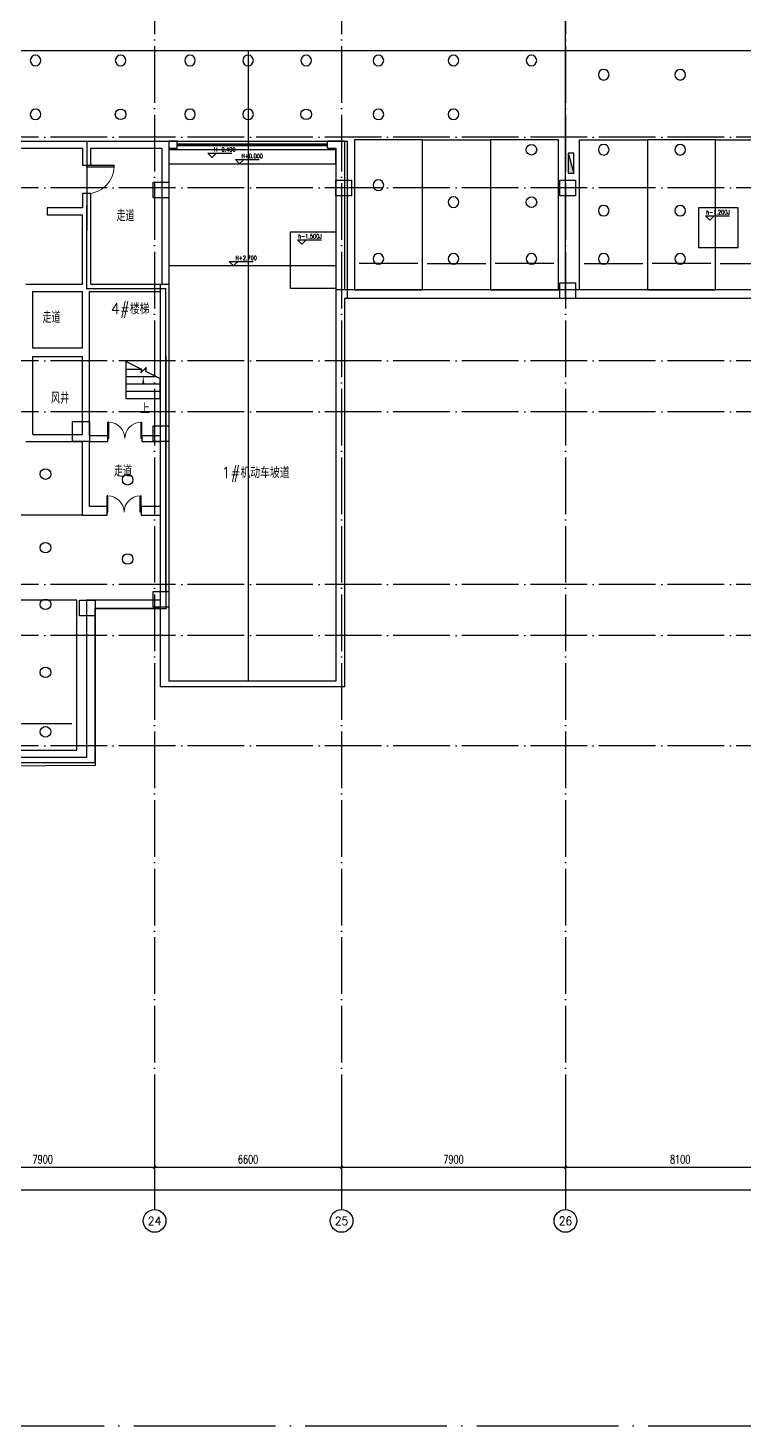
# Model space of a CAD drawing. Extents: x -23309 to 303886, y -33091 to 154511.
# Drawn here: x 158531 to 183803, y -24011 to 25350 of the extents above; entities that cross this region are included whole.
import ezdxf
from ezdxf.enums import TextEntityAlignment as Align

# ---------------------------------------------------------------- set-up
doc = ezdxf.new("R2010")
doc.units = 0
doc.header["$LTSCALE"] = 1000
doc.header["$MEASUREMENT"] = 0
for name, pattern in [('CONTINOUS', [0]), ('DASH', [0.35, 0.25, -0.1]), ('DOTE', [2.42, 2, -0.2, 0.02, -0.2])]:
    doc.linetypes.add(name, pattern=pattern)
for name, color, linetype in [('AXIS', 3, 'Continuous'), ('AXIS_TEXT', 7, 'Continuous'), ('COLUMN', 9, 'Continuous'), ('DIM_ELEV', 3, 'Continuous'), ('DIM_SYMB', 3, 'Continuous'), ('DOTE', 1, 'Continuous'), ('EQUIP_喷淋', 7, 'Continuous'), ('EQUIP_消火栓', 1, 'Continuous'), ('PUB_TEXT', 210, 'Continuous'), ('STAIR', 51, 'Continuous'), ('WALL', 9, 'Continuous'), ('WINDOW', 4, 'Continuous'), ('下喷', 7, 'Continuous'), ('挡土墙', 4, 'Continuous'), ('排水沟', 170, 'Continuous'), ('普通机动车位', 135, 'Continuous'), ('机动车位车档', 201, 'Continuous'), ('机动车坡道线', 40, 'Continuous'), ('用地红线', 1, 'Continuous'), ('车行线', 2, 'Continuous'), ('防火分区', 7, 'Continuous'), ('防火卷帘', 1, 'Continuous'), ('集水坑', 42, 'CONTINOUS')]:
    doc.layers.add(name, color=color, linetype=linetype)
doc.styles.add('_TCH_AXIS', font='COMPLEX', dxfattribs={"bigfont": 'GBCBIG'})
doc.styles.add('_TCH_DIM', font='SIMPLEX', dxfattribs={"bigfont": 'GBCBIG'})
doc.styles.add('_TCH_DIM_T3', font='SIMPLEX', dxfattribs={"width": 0.705882, "bigfont": 'GBCBIG'})
doc.styles.add('_TCH_WINDOW', font='SIMPLEX', dxfattribs={"height": 3.5, "bigfont": 'GBCBIG'})
doc.styles.add('COMPLEX', font='COMPLEX')
doc.styles.add('HNSJY', font='simplex.shx', dxfattribs={"width": 0.8, "bigfont": 'gbcbig.shx'})
doc.dimstyles.new('_TCH_ARCH&&100', dxfattribs={"dimtxt": 297.5, "dimasz": 100, "dimexe": 250, "dimexo": 300, "dimgap": 126.25, "dimtad": 1, "dimdec": 0, "dimzin": 0, "dimdsep": 46, "dimtxsty": '_TCH_DIM_T3', "dimblk": 'ARCHTICK', "dimcen": 0.09, "dimclrt": 7, "dimazin": 2, "dimtfac": 1, "dimtdec": 0, "dimtix": 1, "dimtmove": 2, "dimatfit": 3, "dimldrblk": 'ARCHTICK', "dimfxl": 100, "dimtolj": 1, "dimtzin": 0, "dimarcsym": 0})

# ---------------------------------------------------------------- blocks, each defined once
blk = doc.blocks.new('_ArchTick')
at = {"color": 0, "linetype": 'ByBlock', "const_width": 0.4}
blk.add_lwpolyline([(-0.5, -0.5), (0.5, 0.5)], dxfattribs=at)
blk = doc.blocks.new('*D126')
at = {"layer": 'AXIS', "color": 0, "lineweight": -2, "transparency": 16777216}
for p, q in [((155100, -12669), (155100, -15119)), ((163000, -12669), (163000, -15119)), ((155100, -14869), (163000, -14869))]:
    blk.add_line(p, q, dxfattribs=at)
at = {"layer": 'Defpoints', "color": 0, "transparency": 16777216}
for p in [(155100, -12369), (163000, -12369), (163000, -14869)]:
    blk.add_point(p, dxfattribs=at)
at = {"layer": 'AXIS', "color": 0, "lineweight": -2, "transparency": 16777216, "xscale": 100, "yscale": 100, "zscale": 100, "rotation": 180}
blk.add_blockref('_ArchTick', (155100, -14869), dxfattribs=at)
at = {"layer": 'AXIS', "color": 0, "lineweight": -2, "transparency": 16777216, "xscale": 100, "yscale": 100, "zscale": 100}
blk.add_blockref('_ArchTick', (163000, -14869), dxfattribs=at)
at = {"layer": 'AXIS', "color": 7, "transparency": 16777216, "insert": (159050, -14594), "char_height": 297.5, "attachment_point": 5, "style": '_TCH_DIM_T3'}
blk.add_mtext('\\A1;7900', dxfattribs=at)
blk = doc.blocks.new('*D127')
at = {"layer": 'AXIS', "color": 0, "lineweight": -2, "transparency": 16777216}
for p, q in [((163000, -12669), (163000, -15119)), ((169600, -12669), (169600, -15119)), ((163000, -14869), (169600, -14869))]:
    blk.add_line(p, q, dxfattribs=at)
at = {"layer": 'Defpoints', "color": 0, "transparency": 16777216}
for p in [(163000, -12369), (169600, -12369), (169600, -14869)]:
    blk.add_point(p, dxfattribs=at)
at = {"layer": 'AXIS', "color": 0, "lineweight": -2, "transparency": 16777216, "xscale": 100, "yscale": 100, "zscale": 100, "rotation": 180}
blk.add_blockref('_ArchTick', (163000, -14869), dxfattribs=at)
at = {"layer": 'AXIS', "color": 0, "lineweight": -2, "transparency": 16777216, "xscale": 100, "yscale": 100, "zscale": 100}
blk.add_blockref('_ArchTick', (169600, -14869), dxfattribs=at)
at = {"layer": 'AXIS', "color": 7, "transparency": 16777216, "insert": (166300, -14594), "char_height": 297.5, "attachment_point": 5, "style": '_TCH_DIM_T3'}
blk.add_mtext('\\A1;6600', dxfattribs=at)
blk = doc.blocks.new('*D128')
at = {"layer": 'AXIS', "color": 0, "lineweight": -2, "transparency": 16777216}
for p, q in [((169600, -12669), (169600, -15119)), ((177500, -12669), (177500, -15119)), ((169600, -14869), (177500, -14869))]:
    blk.add_line(p, q, dxfattribs=at)
at = {"layer": 'Defpoints', "color": 0, "transparency": 16777216}
for p in [(169600, -12369), (177500, -12369), (177500, -14869)]:
    blk.add_point(p, dxfattribs=at)
at = {"layer": 'AXIS', "color": 0, "lineweight": -2, "transparency": 16777216, "xscale": 100, "yscale": 100, "zscale": 100, "rotation": 180}
blk.add_blockref('_ArchTick', (169600, -14869), dxfattribs=at)
at = {"layer": 'AXIS', "color": 0, "lineweight": -2, "transparency": 16777216, "xscale": 100, "yscale": 100, "zscale": 100}
blk.add_blockref('_ArchTick', (177500, -14869), dxfattribs=at)
at = {"layer": 'AXIS', "color": 7, "transparency": 16777216, "insert": (173550, -14594), "char_height": 297.5, "attachment_point": 5, "style": '_TCH_DIM_T3'}
blk.add_mtext('\\A1;7900', dxfattribs=at)
blk = doc.blocks.new('*D129')
at = {"layer": 'AXIS', "color": 0, "lineweight": -2, "transparency": 16777216}
for p, q in [((177500, -12669), (177500, -15119)), ((185600, -12669), (185600, -15119)), ((177500, -14869), (185600, -14869))]:
    blk.add_line(p, q, dxfattribs=at)
at = {"layer": 'Defpoints', "color": 0, "transparency": 16777216}
for p in [(177500, -12369), (185600, -12369), (185600, -14869)]:
    blk.add_point(p, dxfattribs=at)
at = {"layer": 'AXIS', "color": 0, "lineweight": -2, "transparency": 16777216, "xscale": 100, "yscale": 100, "zscale": 100, "rotation": 180}
blk.add_blockref('_ArchTick', (177500, -14869), dxfattribs=at)
at = {"layer": 'AXIS', "color": 0, "lineweight": -2, "transparency": 16777216, "xscale": 100, "yscale": 100, "zscale": 100}
blk.add_blockref('_ArchTick', (185600, -14869), dxfattribs=at)
at = {"layer": 'AXIS', "color": 7, "transparency": 16777216, "insert": (181550, -14594), "char_height": 297.5, "attachment_point": 5, "style": '_TCH_DIM_T3'}
blk.add_mtext('\\A1;8100', dxfattribs=at)
blk = doc.blocks.new('*D139')
at = {"layer": 'AXIS', "color": 0, "lineweight": -2, "transparency": 16777216}
for p, q in [((0, -12669), (0, -15919)), ((251000, -12669), (251000, -15919)), ((0, -15669), (251000, -15669))]:
    blk.add_line(p, q, dxfattribs=at)
at = {"layer": 'Defpoints', "color": 0, "transparency": 16777216}
for p in [(0, -12369), (251000, -12369), (251000, -15669)]:
    blk.add_point(p, dxfattribs=at)
at = {"layer": 'AXIS', "color": 0, "lineweight": -2, "transparency": 16777216, "xscale": 100, "yscale": 100, "zscale": 100, "rotation": 180}
blk.add_blockref('_ArchTick', (0, -15669), dxfattribs=at)
at = {"layer": 'AXIS', "color": 0, "lineweight": -2, "transparency": 16777216, "xscale": 100, "yscale": 100, "zscale": 100}
blk.add_blockref('_ArchTick', (251000, -15669), dxfattribs=at)
at = {"layer": 'AXIS', "color": 7, "transparency": 16777216, "insert": (125500, -15394), "char_height": 297.5, "attachment_point": 5, "style": '_TCH_DIM_T3'}
blk.add_mtext('\\A1;251000', dxfattribs=at)
blk = doc.blocks.new('_AXISO')
blk.add_circle((0, 0), 0.5)
at = {"layer": 'AXIS_TEXT', "style": 'COMPLEX', "width": 1.041667}
blk.add_attdef('A', text='', height=0.56, dxfattribs=at).set_placement((-0.25, -0.28), (0.25, -0.28), align=Align.FIT)
blk = doc.blocks.new('$DorLib2D$00000001')
for p, q in [((0.45, 0.975), (0.5, 0.975)), ((0.45, 0), (0.45, 0.975)), ((0.5, 0), (0.5, 0.975)), ((0.5, 0), (0.45, 0))]:
    blk.add_line(p, q)
at = {"lineweight": 13}
blk.add_arc((0.475, 0), 0.975, 91.4693, 180, dxfattribs=at)
blk = doc.blocks.new('$DorLib2D$00000002')
for p, q in [((-0.5, 0), (-0.5, 0.4875)), ((-0.475, 0.4875), (-0.5, 0.4875)), ((-0.475, 0), (-0.475, 0.4875)), ((0.475, 0), (0.475, 0.4875)), ((0.475, 0.4875), (0.5, 0.4875)), ((0.5, 0), (0.5, 0.4875)), ((-0.5, 0), (-0.475, 0)), ((0.5, 0), (0.475, 0))]:
    blk.add_line(p, q)
at = {"lineweight": 13}
for centre, start, end in [((-0.4875, 0), 0, 88.53072), ((0.4875, 0), 91.46928, 180)]:
    blk.add_arc(centre, 0.4875, start, end, dxfattribs=at)
blk = doc.blocks.new('ghdsfhhfhdhsd')
at = {"layer": 'STAIR'}
for p, q in [((27471586, -4973058), (27470259, -4973058)), ((27470259, -4973058), (27470530, -4973596)), ((27470546, -4973592), (27470546, -4973058)), ((27470806, -4974141), (27470806, -4973058)), ((27471066, -4974258), (27471066, -4973058)), ((27471326, -4974258), (27471326, -4973058)), ((27471586, -4974258), (27471586, -4973058)), ((27470663, -4973568), (27470479, -4973764)), ((27470530, -4973596), (27470663, -4973568)), ((27470479, -4973764), (27470602, -4973738)), ((27470546, -4973750), (27470546, -4973693)), ((27470602, -4973738), (27470865, -4974258)), ((27471586, -4974258), (27470865, -4974258))]:
    blk.add_line(p, q, dxfattribs=at)
blk = doc.blocks.new('VAEGFHGFD')
at = {"layer": '车行线'}
blk.add_line((337913, 117685), (384119, 117685), dxfattribs=at)
for points in [[(327469, 134080), (428268, 134080), (428268, 111819)], [(389968, 134080), (389968, 111819)]]:
    blk.add_lwpolyline(points, dxfattribs=at)
blk = doc.blocks.new('hdfjfkjlkjlgh')
at = {"layer": '普通机动车位'}
blk.add_lwpolyline([(22002093, -3456003), (22004493, -3456003), (22004493, -3461303), (22002093, -3461303)], close=True, dxfattribs=at)
at = {"layer": '机动车位车档'}
blk.add_line((22004326, -3456940), (22002260, -3456940), dxfattribs=at)
blk = doc.blocks.new('第三防火分区')
at = {"layer": '防火分区', "const_width": 50}
blk.add_lwpolyline([(32518072, -2944656), (32518072, -2961156), (32510372, -2961156), (32510372, -2955606), (32501189, -2955606), (32501172, -2960806), (32503966, -2960806), (32503970, -2972106), (32501472, -2972106), (32501472, -2977550), (32497676, -2977550)], dxfattribs=at)
blk = doc.blocks.new('第四防火分区')
at = {"layer": '防火分区', "color": 2, "ltscale": 5, "const_width": 50}
blk.add_lwpolyline([(32533796, -2961156), (32518072, -2961156), (32518072, -2944656), (32548740, -2944656)], dxfattribs=at)
blk = doc.blocks.new('$TwtSys$00000125')
blk.add_circle((0, 0, 0), 1)
blk = doc.blocks.new('$TwtSys$00000434')
for p, q in [((-0.5, 0.5), (-0.5, -0.5)), ((-0.5, -0.5), (0.5, 0.5)), ((0.5, 0.5), (-0.5, 0.5)), ((0.5, -0.5), (0.5, 0.5)), ((-0.5, -0.5), (0.5, -0.5))]:
    blk.add_line(p, q)
blk.add_solid([(0.5, -0.5), (0.5, 0.5), (-0.5, -0.5)])
blk = doc.blocks.new('$DorLib2D$00000213')
at = {"color": 0, "linetype": 'DASH', "const_width": 0.02}
blk.add_lwpolyline([(0.5, 0), (-0.5, 0)], dxfattribs=at)

msp = doc.modelspace()

# ---------------------------------------------------------------- linework, layer by layer
at = {"layer": 'AXIS'}
for p, q in [((163000, -12369.1), (163000, -16369.1)), ((169600, -12369.1), (169600, -16369.1)), ((177500, -12369.1), (177500, -16369.1))]:
    msp.add_line(p, q, dxfattribs=at)
at = {"layer": 'COLUMN', "color": 3, "ltscale": 5}
for points in [[(162950.5, 19900.2), (163500.5, 19900.2), (163500.5, 19350.2), (162950.5, 19350.2)], [(169400, 19975), (169950, 19975), (169950, 19425), (169400, 19425)], [(177300, 19975), (177850, 19975), (177850, 19425), (177300, 19425)], [(177300, 16349.8), (177850, 16349.8), (177850, 15799.8), (177300, 15799.8)], [(160700.5, 10750.2), (160100.5, 10750.2), (160100.5, 11450.2), (160700.5, 11450.2)], [(162950.5, 11300.2), (163500.5, 11300.2), (163500.5, 10750.2), (162950.5, 10750.2)], [(162950.5, 5450), (163500.5, 5450), (163500.5, 4900), (162950.5, 4900)], [(160350, 5150), (160900, 5150), (160900, 4600), (160350, 4600)]]:
    msp.add_lwpolyline(points, close=True, dxfattribs=at)
at = {"layer": 'DIM_ELEV'}
for p, q in [((165032.3, 20782), (164882.3, 20932)), ((164882.3, 20932), (165722.3, 20932)), ((165032.3, 20782), (165182.3, 20932)), ((165999.8, 20550.2), (165849.8, 20700.2)), ((165849.8, 20700.2), (166689.8, 20700.2)), ((165999.8, 20550.2), (166149.8, 20700.2)), ((182597.3, 18566.9), (182447.3, 18716.9)), ((182447.3, 18716.9), (183287.3, 18716.9)), ((182597.3, 18566.9), (182747.3, 18716.9)), ((168196.8, 17717.1), (168046.8, 17867.1)), ((168046.8, 17867.1), (168886.8, 17867.1)), ((168196.8, 17717.1), (168346.8, 17867.1)), ((165786.3, 16950.2), (165636.3, 17100.2)), ((165636.3, 17100.2), (166476.3, 17100.2)), ((165786.3, 16950.2), (165936.3, 17100.2))]:
    msp.add_line(p, q, dxfattribs=at)
at = {"layer": 'DIM_SYMB'}
msp.add_lwpolyline([(162600.5, 12189.1, 0, 0, 0), (162600.5, 13063.2, 0, 80, 0), (162600.5, 12763.2, 0, 0, 0)], format="xyseb", dxfattribs=at)
at = {"layer": 'DOTE', "linetype": 'DOTE'}
for p, q in [((163000, 136025.4), (163000, -12369.1)), ((169600, 136025.4), (169600, -12369.1)), ((177500, 136025.4), (177500, -12370)), ((267803.3, 21500), (-4883.6, 21500)), ((267803.3, 19700), (-4883.6, 19700)), ((267803.3, 13600), (-4883.6, 13600)), ((267803.3, 11800), (-4883.6, 11800)), ((267803.3, 5700), (-4883.6, 5700)), ((267803.3, 3900), (-4883.6, 3900)), ((267803.3, 0), (-4883.6, 0))]:
    msp.add_line(p, q, dxfattribs=at)
at = {"layer": 'WALL'}
for p, q in [((157000.2, 21350.2), (160550.5, 21350.2)), ((160550.5, 21350.2), (163500.5, 21350.2)), ((163500.3, 21350.2), (163500.5, 16300.2)), ((163800.2, 21350.2), (163500.3, 21350.2)), ((163500.5, 21350.2), (163500.5, 16300.2)), ((163800.2, 21100.2), (163800.2, 21350.2)), ((169700, 21350.2), (169100.2, 21350.2)), ((169100.2, 21100.2), (169100.2, 21350.2)), ((169700, 21350.2), (169700, 16099.8)), ((157100.2, 21100.2), (160450.5, 21100.2)), ((160450.5, 21100.2), (160450.5, 20502.1)), ((160750.5, 20502.1), (160750.5, 21100.2)), ((160750.5, 21100.2), (163250.5, 21100.2)), ((163250.5, 21100.2), (163250.5, 16300.2)), ((163500.5, 21100.2), (163800.2, 21100.2)), ((169100.2, 21100.2), (169400, 21100.2)), ((169400, 21100.2), (169400, 16099.8)), ((160450.5, 20502.1), (160750.5, 20502.1)), ((160750.5, 19502.1), (160450.5, 19502.1)), ((160450.5, 19502.1), (160450.5, 19002.1)), ((160750.5, 18852.1), (160750.5, 19502.1)), ((160450.5, 19002.1), (159209.2, 19002.1)), ((159209.2, 19002.1), (159209.2, 18752.1)), ((160750.5, 16300.2), (160750.5, 18852.1)), ((159209.2, 18752.1), (160450.5, 18752.1)), ((160450.5, 16300.2), (160450.5, 18752.1)), ((158450.4, 16300.2), (160450.5, 16300.2)), ((160750.5, 16300.2), (163200.5, 16300.2)), ((158700.4, 16050.2), (160450.5, 16050.2)), ((158700.4, 14050.2), (158700.4, 16050.2)), ((160450.5, 14050.2), (160450.5, 16050.2)), ((160700.5, 16050.2), (163200.5, 16050.2)), ((160700.5, 13884.4), (160700.5, 16050.2)), ((160450.5, 14050.2), (158700.4, 14050.2)), ((160700.5, 10950.2), (160700.5, 13884.4)), ((158700.4, 13750.2), (160450.5, 13750.2)), ((158700.4, 11000.2), (158700.4, 13750.2)), ((160450.5, 11000.2), (160450.5, 13750.2)), ((158700.4, 11000.2), (160450.5, 11000.2)), ((161350.5, 10950.2), (160700.5, 10950.2)), ((161350.5, 10750.2), (161350.5, 10950.2)), ((163200.5, 10950.2), (162550.5, 10950.2)), ((162550.5, 10950.2), (162550.5, 10750.2)), ((158450.4, 10750.2), (160450.5, 10750.2)), ((160450.5, 8150.3), (160450.5, 10750.2)), ((160700.5, 10750.2), (161350.5, 10750.2)), ((160700.5, 8450.3), (160700.5, 10750.2)), ((162550.5, 10750.2), (163200.5, 10750.2)), ((161322.5, 8450.3), (160700.5, 8450.3)), ((161322.5, 8150.3), (161322.5, 8450.3)), ((163200.5, 8450.3), (162522.5, 8450.3)), ((162522.5, 8450.3), (162522.5, 8150.3)), ((160450.5, 8150.3), (161322.5, 8150.3)), ((162522.5, 8150.3), (163200.5, 8150.3))]:
    msp.add_line(p, q, dxfattribs=at)
at = {"layer": '挡土墙'}
for p, q in [((163200.5, 16300.2), (163200.5, 2089)), ((163200.5, 16300.2), (163500.5, 16300.2)), ((163500.5, 16300.2), (163500.5, 2289)), ((193525, 16099.8), (169400, 16099.8)), ((169400, 16099.8), (169400, 2289)), ((193225, 15799.6), (169700, 15799.6)), ((169700, 15799.6), (169700, 2089)), ((163200.5, 5150), (160600, 5150)), ((160600, 5150), (160600, -411.1)), ((163200.5, 4850), (160900, 4850)), ((160900, 4850), (160900, -694)), ((169700, 2089), (163200.5, 2089)), ((169400, 2289), (163500.5, 2289)), ((160600, -411.1), (157200.4, -411.2)), ((160900, -694), (157204, -711.2))]:
    msp.add_line(p, q, dxfattribs=at)
at = {"layer": '排水沟'}
msp.add_lwpolyline([(163500.5, 20550.4), (169400, 20550.2), (169400, 21050.2), (163500.5, 21050.4)], close=True, dxfattribs=at)
at = {"layer": '机动车坡道线'}
msp.add_line((163500.5, 20550.2), (169400, 20550.2), dxfattribs=at)
msp.add_lwpolyline([(169400, 16950.2), (163500.5, 16950.2)], dxfattribs=at)
at = {"layer": '用地红线', "linetype": 'DOTE', "ltscale": 2.5}
msp.add_lwpolyline([(111284.2, 154511.4), (122259.3, 54391.7), (256468.7, 73223.2), (270117.4, -24011.1), (45671.3, -24011), (21595.5, 39449.2), (16162.1, 38615.9), (-17395.7, 139562.7)], close=True, dxfattribs=at)
at = {"layer": '集水坑'}
for points in [[(182200.5, 17599.8), (183600.5, 17599.8), (183600.5, 18999.8), (182200.5, 18999.8)], [(167800, 18150), (169400, 18150), (169400, 16150), (167800, 16150)]]:
    msp.add_lwpolyline(points, close=True, dxfattribs=at)

# ---------------------------------------------------------------- block references
at = {"layer": 'AXIS'}
ref = msp.add_blockref('_AXISO', (163000, -16769.1), dxfattribs=dict(at, xscale=800, yscale=800, zscale=800))
ref.add_attrib('A', '24', dxfattribs={"layer": 'AXIS_TEXT', "height": 288.12, "style": '_TCH_AXIS', "width": 0.972222}).set_placement((162759.9, -16913.2), (163240.1, -16913.2), align=Align.FIT)
ref = msp.add_blockref('_AXISO', (169600, -16769.1), dxfattribs=dict(at, xscale=800, yscale=800, zscale=800))
ref.add_attrib('A', '25', dxfattribs={"layer": 'AXIS_TEXT', "height": 294.28, "style": '_TCH_AXIS'}).set_placement((169361.8, -16916.2), (169838.2, -16916.2), align=Align.FIT)
ref = msp.add_blockref('_AXISO', (177500, -16769.1), dxfattribs=dict(at, xscale=800, yscale=800, zscale=800))
ref.add_attrib('A', '26', dxfattribs={"layer": 'AXIS_TEXT', "height": 300.65, "style": '_TCH_AXIS', "width": 0.970588}).set_placement((177263.8, -16919.4), (177736.2, -16919.4), align=Align.FIT)
at = {"layer": 'EQUIP_喷淋', "xscale": -187.5, "yscale": 187.5, "zscale": 187.5}
for p, rotation in [((158799.5, 24199.8), 179.9999999998358), ((161799.9, 24199.8), 179.9999999228433), ((164249.5, 24199.8), 179.9999999998358), ((166299.7, 24199.8), 179.9999999998358), ((168350, 24199.8), 179.9999999998358), ((170899.7, 24199.8), 179.9999999998358), ((173549.9, 24199.8), 179.9999999998358), ((176300.2, 24199.8), 179.9999999998358), ((178850.2, 23699.8), 179.9999999998358), ((181549.4, 23699.8), 179.9999999998358), ((158799.5, 22299.9), 179.9999999998358), ((166299.7, 22299.9), 179.9999999998358), ((173549.9, 22299.9), 179.9999999998358), ((181549.4, 21049.9), 179.9999999998358), ((173549.9, 19199.9), 179.9999999998358), ((181549.4, 18899.9), 179.9999999998358), ((170899.7, 17199.8), 179.9999999998358), ((173549.9, 17199.8), 179.9999999998358), ((176300.2, 17199.8), 179.9999999998358), ((178850.2, 17199.8), 179.9999999998358), ((181549.4, 17199.8), 179.9999999998358)]:
    msp.add_blockref('$TwtSys$00000125', p, dxfattribs=dict(at, rotation=rotation))
at = {"layer": 'EQUIP_喷淋', "xscale": 187.5, "yscale": 187.5, "zscale": 187.5}
for p in [(159150.5, 9600.2), (162050.5, 9400.2), (159150.5, 7000.2), (162050.5, 6600.2), (159150.5, 5000.2), (159150.5, 2599.8), (159150.5, 499.8)]:
    msp.add_blockref('$TwtSys$00000125', p, dxfattribs=at)
at = {"layer": 'EQUIP_消火栓', "xscale": 700, "yscale": 200, "zscale": 700, "rotation": 270}
msp.add_blockref('$TwtSys$00000434', (177700, 20575), dxfattribs=at)
at = {"layer": 'STAIR', "xscale": -1, "rotation": 90}
msp.add_blockref('ghdsfhhfhdhsd', (-4811057.5, 27483835.9), dxfattribs=at)
at = {"layer": 'WINDOW'}
for name, p, xscale, yscale, zscale, rotation in [('$DorLib2D$00000001', (160600.5, 20002.1), -1000, 1000, 1000, 270), ('$DorLib2D$00000002', (161950.5, 10850.2), 1200, 1200, 1200, 1.094996837323852e-05), ('$DorLib2D$00000002', (161922.5, 8250.3), 1200, 1200, 1200, 1.094996837323852e-05)]:
    msp.add_blockref(name, p, dxfattribs=dict(at, xscale=xscale, yscale=yscale, zscale=zscale, rotation=rotation))
at = {"layer": '下喷', "xscale": 187.5, "yscale": 187.5, "zscale": 187.5}
for p in [(161799.9, 22299.9), (168350, 22299.9), (176300.2, 21049.9), (176300.2, 19199.9)]:
    msp.add_blockref('$TwtSys$00000125', p, dxfattribs=at)
at = {"layer": '下喷', "xscale": 187.5, "yscale": -187.5, "zscale": 187.5, "rotation": 359.9999999998358}
for p in [(164249.5, 22299.9), (170899.7, 22299.9), (178850.2, 21049.9), (170899.7, 19799.9), (178850.2, 18899.9)]:
    msp.add_blockref('$TwtSys$00000125', p, dxfattribs=at)
at = {"layer": '普通机动车位', "xscale": -1, "rotation": 180}
for p in [(-21832040.4, -3439903.2), (-21827240.4, -3439903.2), (-21821693.3, -3439903.2), (-21844242.9, -3456153)]:
    msp.add_blockref('hdfjfkjlkjlgh', p, dxfattribs=at)
at = {"layer": '普通机动车位', "rotation": 180}
for p in [(22176945.3, -3439903.2), (22182492.4, -3439903.2), (22187292.4, -3439903.2)]:
    msp.add_blockref('hdfjfkjlkjlgh', p, dxfattribs=at)
at = {"layer": '车行线'}
msp.add_blockref('VAEGFHGFD', (-223668.5, -109529.6), dxfattribs=at)
at = {"layer": '防火分区'}
msp.add_blockref('第三防火分区', (-32340571.5, 2976955.7), dxfattribs=at)
at = {"layer": '防火分区', "ltscale": 2}
msp.add_blockref('第四防火分区', (-32340571.5, 2976955.7), dxfattribs=at)
at = {"layer": '防火卷帘', "xscale": 5300, "yscale": 5300, "zscale": 5300}
msp.add_blockref('$DorLib2D$00000213', (166450.2, 21225.2), dxfattribs=at)

# ---------------------------------------------------------------- texts
at = {"layer": 'PUB_TEXT', "color": 7, "style": '_TCH_DIM', "width": 0.705882}
for s, p in [('H-0.400', (165097.3, 20984.5)), ('H+0.000', (166064.8, 20752.7)), ('H+2.700', (165851.3, 17152.7))]:
    msp.add_text(s, height=148.75, dxfattribs=at).set_placement(p)
at = {"layer": 'PUB_TEXT', "style": 'HNSJY', "width": 0.8}
for s, p in [('走道', (161655.4, 18526)), ('走道', (159043.6, 14935, 0)), ('风井', (159345.4, 12086)), ('走道', (161565.5, 9507))]:
    msp.add_text(s, height=400, rotation=0.00901, dxfattribs=at).set_placement(p)
at = {"layer": 'PUB_TEXT', "color": 0, "style": '_TCH_DIM', "width": 0.705882}
for s, p in [('h-1.200J', (182470.3, 18769.4)), ('h-1.500J', (168069.8, 17919.6))]:
    msp.add_text(s, height=148.75, dxfattribs=at).set_placement(p)
at = {"layer": 'PUB_TEXT'}
for s, height, style, p in [('4#楼梯', 385.82, '_TCH_WINDOW', (161447.8, 15242.9)), ('上', 337.6, '_TCH_DIM', (162496.2, 11734.1)), ('1#机动车坡道', 385.82, '_TCH_WINDOW', (165351, 9459.3))]:
    msp.add_text(s, height=height, dxfattribs=dict(at, style=style)).set_placement(p)

# ---------------------------------------------------------------- dimensions: what is measured, and where the dimension line sits
at = {"layer": 'AXIS'}
for p1, p2, distance, picture, middle in [((0, -12369.1), (251000, -12369.1), -3300, '*D139', (125500, -15394.1)), ((155100, -12369.1), (163000, -12369.1), -2500, '*D126', (159050, -14594.1)), ((163000, -12369.1), (169600, -12369.1), -2500, '*D127', (166300, -14594.1)), ((169600, -12369.1), (177500, -12369.1), -2500, '*D128', (173550, -14594.1)), ((177500, -12369.1), (185600, -12369.1), -2500, '*D129', (181550, -14594.1))]:
    dim = msp.add_aligned_dim(p1=p1, p2=p2, distance=distance, dimstyle='_TCH_ARCH&&100', dxfattribs=at)
    dim.commit()
    dim.dimension.update_dxf_attribs({"geometry": picture, "text_midpoint": middle})

doc.saveas('drawing.dxf')
